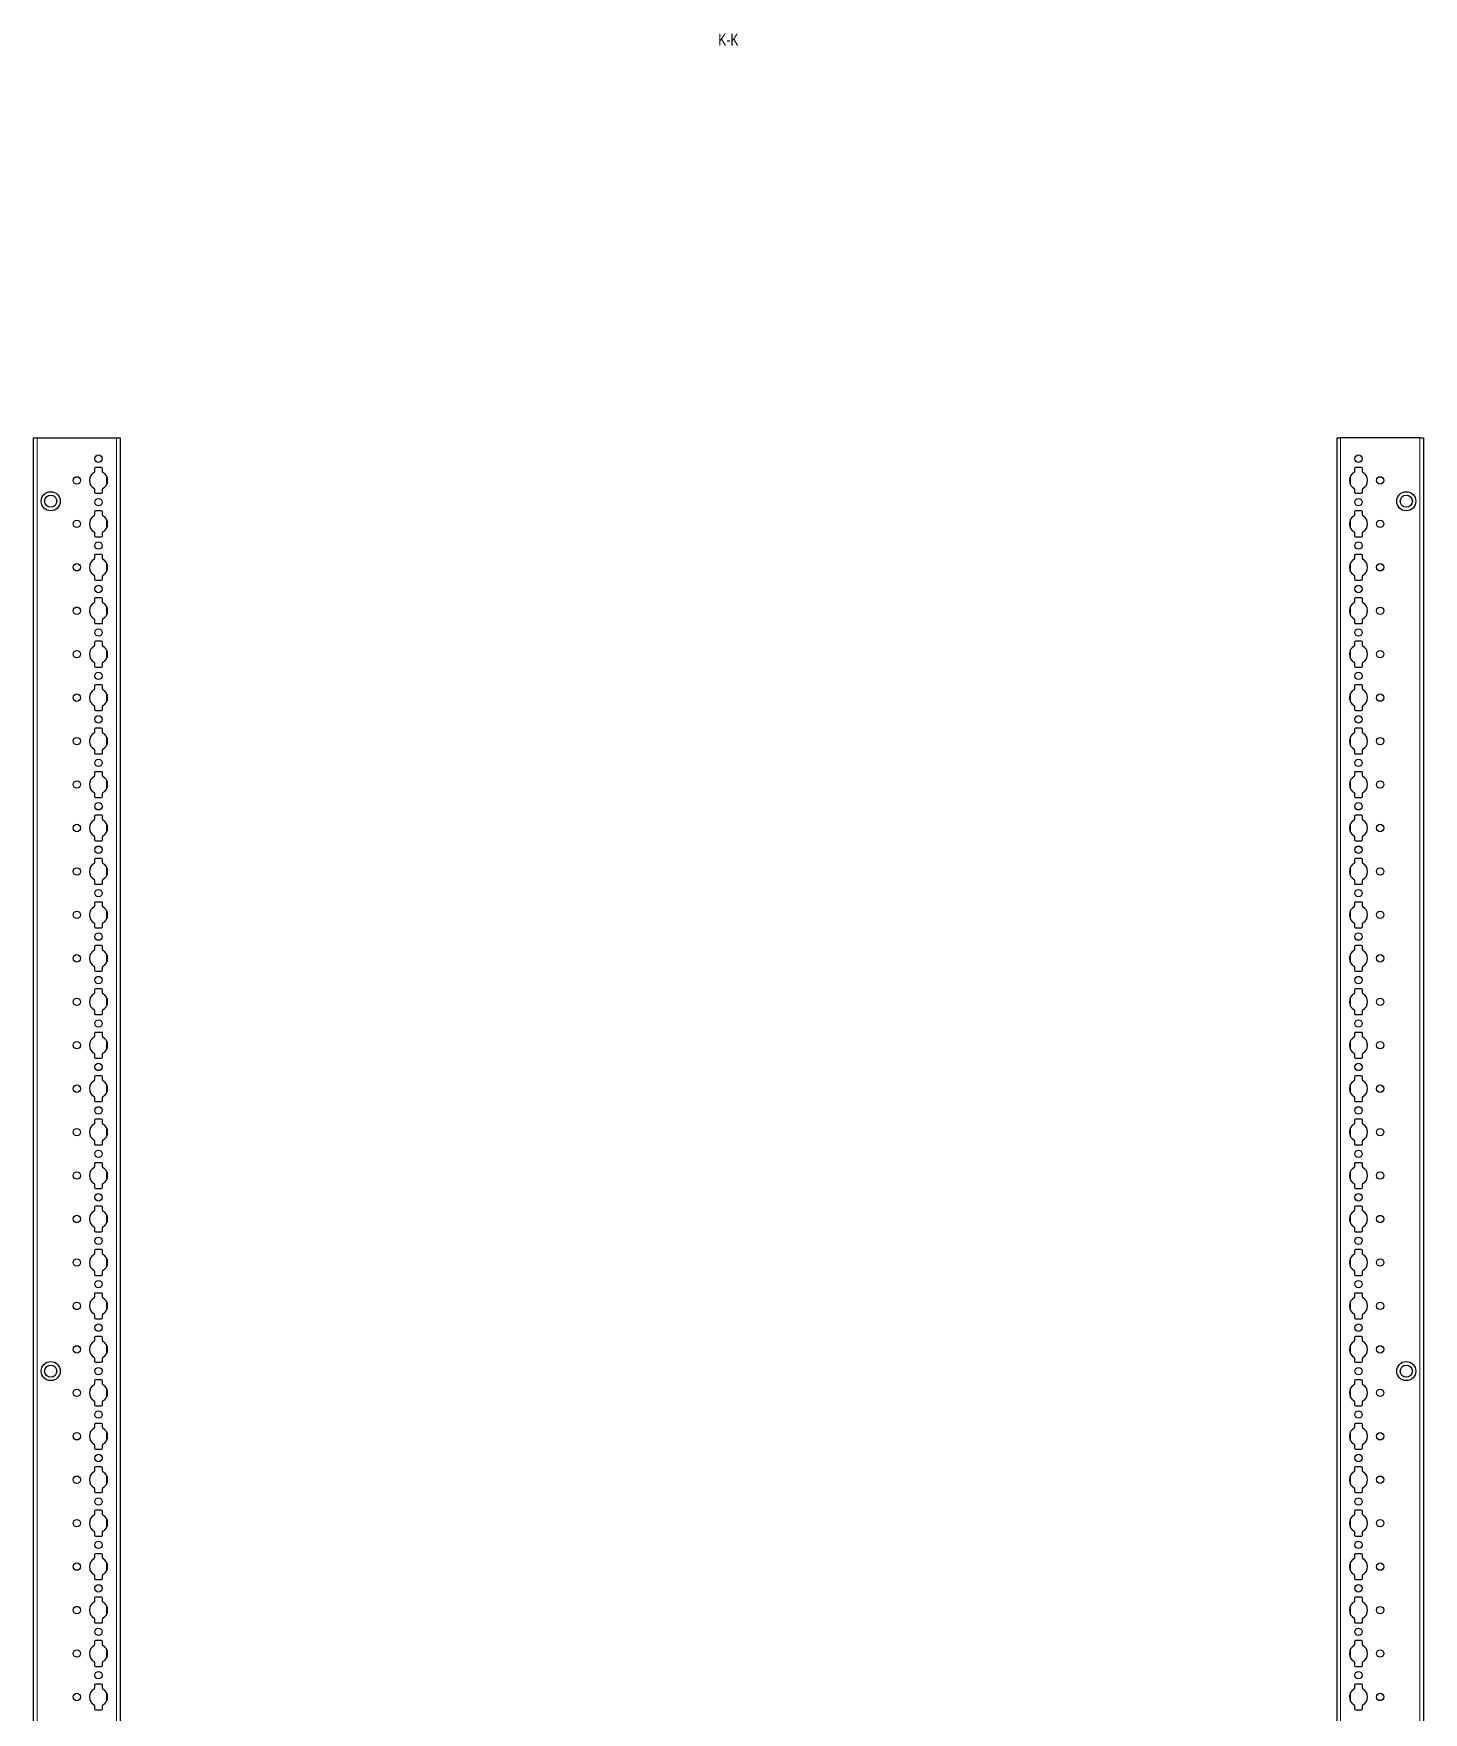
# Model space of a CAD drawing. Header units: millimetres. Extents: x -199 to 4866, y -1647 to 1507.
# Drawn here: x 4067 to 4866, y 114 to 1080 of the extents above; entities that cross this region are included whole.
import ezdxf

# ---------------------------------------------------------------- set-up
doc = ezdxf.new("R2010")
doc.units = ezdxf.units.MM
doc.layers.add('FORMAT', color=7, linetype='Continuous')
doc.styles.add('SLDTEXTSTYLE0', font='TXT', dxfattribs={"width": 0.75})

msp = doc.modelspace()

# ---------------------------------------------------------------- linework, layer by layer
at = {"color": 7, "linetype": 'Continuous', "lineweight": 25}
for p, q in [((4066.69, -851.79), (4066.69, 847.21)), ((4066.69, 847.21), (4068.69, 847.21)), ((4068.69, 847.21), (4114.39, 847.21)), ((4114.39, 847.21), (4116.39, 847.21)), ((4116.39, 847.21), (4116.39, -851.79)), ((4816.39, -851.79), (4816.39, 847.21)), ((4816.39, 847.21), (4818.39, 847.21)), ((4864.09, 847.21), (4818.39, 847.21)), ((4864.09, 847.21), (4866.09, 847.21)), ((4866.09, 847.21), (4866.09, -851.79)), ((4101.74, 829.61), (4101.74, 827.73)), ((4105.84, 830.11), (4102.24, 830.11)), ((4106.34, 827.73), (4106.34, 829.61)), ((4826.44, 829.61), (4826.44, 827.73)), ((4830.54, 830.11), (4826.94, 830.11)), ((4831.04, 827.73), (4831.04, 829.61)), ((4101.74, 817.68), (4101.74, 815.81)), ((4102.24, 815.31), (4105.84, 815.31)), ((4106.34, 815.81), (4106.34, 817.68)), ((4826.44, 817.68), (4826.44, 815.81)), ((4826.94, 815.31), (4830.54, 815.31)), ((4831.04, 815.81), (4831.04, 817.68)), ((4101.74, 804.61), (4101.74, 802.73)), ((4105.84, 805.11), (4102.24, 805.11)), ((4106.34, 802.73), (4106.34, 804.61)), ((4826.44, 804.61), (4826.44, 802.73)), ((4830.54, 805.11), (4826.94, 805.11)), ((4831.04, 802.73), (4831.04, 804.61)), ((4101.74, 792.68), (4101.74, 790.81)), ((4106.34, 790.81), (4106.34, 792.68)), ((4826.44, 792.68), (4826.44, 790.81)), ((4831.04, 790.81), (4831.04, 792.68)), ((4102.24, 790.31), (4105.84, 790.31)), ((4826.94, 790.31), (4830.54, 790.31)), ((4101.74, 779.61), (4101.74, 777.73)), ((4105.84, 780.11), (4102.24, 780.11)), ((4106.34, 777.73), (4106.34, 779.61)), ((4826.44, 779.61), (4826.44, 777.73)), ((4830.54, 780.11), (4826.94, 780.11)), ((4831.04, 777.73), (4831.04, 779.61)), ((4101.74, 767.68), (4101.74, 765.81)), ((4102.24, 765.31), (4105.84, 765.31)), ((4106.34, 765.81), (4106.34, 767.68)), ((4826.44, 767.68), (4826.44, 765.81)), ((4826.94, 765.31), (4830.54, 765.31)), ((4831.04, 765.81), (4831.04, 767.68)), ((4101.74, 754.61), (4101.74, 752.73)), ((4105.84, 755.11), (4102.24, 755.11)), ((4106.34, 752.73), (4106.34, 754.61)), ((4826.44, 754.61), (4826.44, 752.73)), ((4830.54, 755.11), (4826.94, 755.11)), ((4831.04, 752.73), (4831.04, 754.61)), ((4101.74, 742.68), (4101.74, 740.81)), ((4102.24, 740.31), (4105.84, 740.31)), ((4106.34, 740.81), (4106.34, 742.68)), ((4826.44, 742.68), (4826.44, 740.81)), ((4826.94, 740.31), (4830.54, 740.31)), ((4831.04, 740.81), (4831.04, 742.68)), ((4101.74, 729.61), (4101.74, 727.73)), ((4105.84, 730.11), (4102.24, 730.11)), ((4106.34, 727.73), (4106.34, 729.61)), ((4826.44, 729.61), (4826.44, 727.73)), ((4830.54, 730.11), (4826.94, 730.11)), ((4831.04, 727.73), (4831.04, 729.61)), ((4101.74, 717.68), (4101.74, 715.81)), ((4102.24, 715.31), (4105.84, 715.31)), ((4106.34, 715.81), (4106.34, 717.68)), ((4826.44, 717.68), (4826.44, 715.81)), ((4826.94, 715.31), (4830.54, 715.31)), ((4831.04, 715.81), (4831.04, 717.68)), ((4101.74, 704.61), (4101.74, 702.73)), ((4105.84, 705.11), (4102.24, 705.11)), ((4106.34, 702.73), (4106.34, 704.61)), ((4826.44, 704.61), (4826.44, 702.73)), ((4830.54, 705.11), (4826.94, 705.11)), ((4831.04, 702.73), (4831.04, 704.61)), ((4101.74, 692.68), (4101.74, 690.81)), ((4102.24, 690.31), (4105.84, 690.31)), ((4106.34, 690.81), (4106.34, 692.68)), ((4826.44, 692.68), (4826.44, 690.81)), ((4826.94, 690.31), (4830.54, 690.31)), ((4831.04, 690.81), (4831.04, 692.68)), ((4101.74, 679.61), (4101.74, 677.73)), ((4105.84, 680.11), (4102.24, 680.11)), ((4106.34, 677.73), (4106.34, 679.61)), ((4826.44, 679.61), (4826.44, 677.73)), ((4830.54, 680.11), (4826.94, 680.11)), ((4831.04, 677.73), (4831.04, 679.61)), ((4101.74, 667.68), (4101.74, 665.81)), ((4106.34, 665.81), (4106.34, 667.68)), ((4826.44, 667.68), (4826.44, 665.81)), ((4831.04, 665.81), (4831.04, 667.68)), ((4102.24, 665.31), (4105.84, 665.31)), ((4826.94, 665.31), (4830.54, 665.31)), ((4101.74, 654.61), (4101.74, 652.73)), ((4105.84, 655.11), (4102.24, 655.11)), ((4106.34, 652.73), (4106.34, 654.61)), ((4826.44, 654.61), (4826.44, 652.73)), ((4830.54, 655.11), (4826.94, 655.11)), ((4831.04, 652.73), (4831.04, 654.61)), ((4101.74, 642.68), (4101.74, 640.81)), ((4102.24, 640.31), (4105.84, 640.31)), ((4106.34, 640.81), (4106.34, 642.68)), ((4826.44, 642.68), (4826.44, 640.81)), ((4826.94, 640.31), (4830.54, 640.31)), ((4831.04, 640.81), (4831.04, 642.68)), ((4101.74, 629.61), (4101.74, 627.73)), ((4105.84, 630.11), (4102.24, 630.11)), ((4106.34, 627.73), (4106.34, 629.61)), ((4826.44, 629.61), (4826.44, 627.73)), ((4830.54, 630.11), (4826.94, 630.11)), ((4831.04, 627.73), (4831.04, 629.61)), ((4101.74, 617.68), (4101.74, 615.81)), ((4102.24, 615.31), (4105.84, 615.31)), ((4106.34, 615.81), (4106.34, 617.68)), ((4826.44, 617.68), (4826.44, 615.81)), ((4826.94, 615.31), (4830.54, 615.31)), ((4831.04, 615.81), (4831.04, 617.68)), ((4101.74, 604.61), (4101.74, 602.73)), ((4105.84, 605.11), (4102.24, 605.11)), ((4106.34, 602.73), (4106.34, 604.61)), ((4826.44, 604.61), (4826.44, 602.73)), ((4830.54, 605.11), (4826.94, 605.11)), ((4831.04, 602.73), (4831.04, 604.61)), ((4101.74, 592.68), (4101.74, 590.81)), ((4102.24, 590.31), (4105.84, 590.31)), ((4106.34, 590.81), (4106.34, 592.68)), ((4826.44, 592.68), (4826.44, 590.81)), ((4826.94, 590.31), (4830.54, 590.31)), ((4831.04, 590.81), (4831.04, 592.68)), ((4101.74, 579.61), (4101.74, 577.73)), ((4105.84, 580.11), (4102.24, 580.11)), ((4106.34, 577.73), (4106.34, 579.61)), ((4826.44, 579.61), (4826.44, 577.73)), ((4830.54, 580.11), (4826.94, 580.11)), ((4831.04, 577.73), (4831.04, 579.61)), ((4101.74, 567.68), (4101.74, 565.81)), ((4102.24, 565.31), (4105.84, 565.31)), ((4106.34, 565.81), (4106.34, 567.68)), ((4826.44, 567.68), (4826.44, 565.81)), ((4826.94, 565.31), (4830.54, 565.31)), ((4831.04, 565.81), (4831.04, 567.68)), ((4101.74, 554.61), (4101.74, 552.73)), ((4105.84, 555.11), (4102.24, 555.11)), ((4106.34, 552.73), (4106.34, 554.61)), ((4826.44, 554.61), (4826.44, 552.73)), ((4830.54, 555.11), (4826.94, 555.11)), ((4831.04, 552.73), (4831.04, 554.61)), ((4101.74, 542.68), (4101.74, 540.81)), ((4106.34, 540.81), (4106.34, 542.68)), ((4826.44, 542.68), (4826.44, 540.81)), ((4831.04, 540.81), (4831.04, 542.68)), ((4102.24, 540.31), (4105.84, 540.31)), ((4826.94, 540.31), (4830.54, 540.31)), ((4101.74, 529.61), (4101.74, 527.73)), ((4105.84, 530.11), (4102.24, 530.11)), ((4106.34, 527.73), (4106.34, 529.61)), ((4826.44, 529.61), (4826.44, 527.73)), ((4830.54, 530.11), (4826.94, 530.11)), ((4831.04, 527.73), (4831.04, 529.61)), ((4101.74, 517.68), (4101.74, 515.81)), ((4102.24, 515.31), (4105.84, 515.31)), ((4106.34, 515.81), (4106.34, 517.68)), ((4826.44, 517.68), (4826.44, 515.81)), ((4826.94, 515.31), (4830.54, 515.31)), ((4831.04, 515.81), (4831.04, 517.68)), ((4101.74, 504.61), (4101.74, 502.73)), ((4105.84, 505.11), (4102.24, 505.11)), ((4106.34, 502.73), (4106.34, 504.61)), ((4826.44, 504.61), (4826.44, 502.73)), ((4830.54, 505.11), (4826.94, 505.11)), ((4831.04, 502.73), (4831.04, 504.61)), ((4101.74, 492.68), (4101.74, 490.81)), ((4106.34, 490.81), (4106.34, 492.68)), ((4826.44, 492.68), (4826.44, 490.81)), ((4831.04, 490.81), (4831.04, 492.68)), ((4102.24, 490.31), (4105.84, 490.31)), ((4826.94, 490.31), (4830.54, 490.31)), ((4101.74, 479.61), (4101.74, 477.73)), ((4105.84, 480.11), (4102.24, 480.11)), ((4106.34, 477.73), (4106.34, 479.61)), ((4826.44, 479.61), (4826.44, 477.73)), ((4830.54, 480.11), (4826.94, 480.11)), ((4831.04, 477.73), (4831.04, 479.61)), ((4101.74, 467.68), (4101.74, 465.81)), ((4102.24, 465.31), (4105.84, 465.31)), ((4106.34, 465.81), (4106.34, 467.68)), ((4826.44, 467.68), (4826.44, 465.81)), ((4826.94, 465.31), (4830.54, 465.31)), ((4831.04, 465.81), (4831.04, 467.68)), ((4101.74, 454.61), (4101.74, 452.73)), ((4105.84, 455.11), (4102.24, 455.11)), ((4106.34, 452.73), (4106.34, 454.61)), ((4826.44, 454.61), (4826.44, 452.73)), ((4830.54, 455.11), (4826.94, 455.11)), ((4831.04, 452.73), (4831.04, 454.61)), ((4101.74, 442.68), (4101.74, 440.81)), ((4102.24, 440.31), (4105.84, 440.31)), ((4106.34, 440.81), (4106.34, 442.68)), ((4826.44, 442.68), (4826.44, 440.81)), ((4826.94, 440.31), (4830.54, 440.31)), ((4831.04, 440.81), (4831.04, 442.68)), ((4101.74, 429.61), (4101.74, 427.73)), ((4105.84, 430.11), (4102.24, 430.11)), ((4106.34, 427.73), (4106.34, 429.61)), ((4826.44, 429.61), (4826.44, 427.73)), ((4830.54, 430.11), (4826.94, 430.11)), ((4831.04, 427.73), (4831.04, 429.61)), ((4101.74, 417.68), (4101.74, 415.81)), ((4106.34, 415.81), (4106.34, 417.68)), ((4826.44, 417.68), (4826.44, 415.81)), ((4831.04, 415.81), (4831.04, 417.68)), ((4102.24, 415.31), (4105.84, 415.31)), ((4826.94, 415.31), (4830.54, 415.31)), ((4101.74, 404.61), (4101.74, 402.73)), ((4105.84, 405.11), (4102.24, 405.11)), ((4106.34, 402.73), (4106.34, 404.61)), ((4826.44, 404.61), (4826.44, 402.73)), ((4830.54, 405.11), (4826.94, 405.11)), ((4831.04, 402.73), (4831.04, 404.61)), ((4101.74, 392.68), (4101.74, 390.81)), ((4102.24, 390.31), (4105.84, 390.31)), ((4106.34, 390.81), (4106.34, 392.68)), ((4826.44, 392.68), (4826.44, 390.81)), ((4826.94, 390.31), (4830.54, 390.31)), ((4831.04, 390.81), (4831.04, 392.68)), ((4101.74, 379.61), (4101.74, 377.73)), ((4105.84, 380.11), (4102.24, 380.11)), ((4106.34, 377.73), (4106.34, 379.61)), ((4826.44, 379.61), (4826.44, 377.73)), ((4830.54, 380.11), (4826.94, 380.11)), ((4831.04, 377.73), (4831.04, 379.61)), ((4101.74, 367.68), (4101.74, 365.81)), ((4106.34, 365.81), (4106.34, 367.68)), ((4826.44, 367.68), (4826.44, 365.81)), ((4831.04, 365.81), (4831.04, 367.68)), ((4102.24, 365.31), (4105.84, 365.31)), ((4826.94, 365.31), (4830.54, 365.31)), ((4101.74, 354.61), (4101.74, 352.73)), ((4105.84, 355.11), (4102.24, 355.11)), ((4106.34, 352.73), (4106.34, 354.61)), ((4826.44, 354.61), (4826.44, 352.73)), ((4830.54, 355.11), (4826.94, 355.11)), ((4831.04, 352.73), (4831.04, 354.61)), ((4101.74, 342.68), (4101.74, 340.81)), ((4102.24, 340.31), (4105.84, 340.31)), ((4106.34, 340.81), (4106.34, 342.68)), ((4826.44, 342.68), (4826.44, 340.81)), ((4826.94, 340.31), (4830.54, 340.31)), ((4831.04, 340.81), (4831.04, 342.68)), ((4101.74, 329.61), (4101.74, 327.73)), ((4105.84, 330.11), (4102.24, 330.11)), ((4106.34, 327.73), (4106.34, 329.61)), ((4826.44, 329.61), (4826.44, 327.73)), ((4830.54, 330.11), (4826.94, 330.11)), ((4831.04, 327.73), (4831.04, 329.61)), ((4101.74, 317.68), (4101.74, 315.81)), ((4102.24, 315.31), (4105.84, 315.31)), ((4106.34, 315.81), (4106.34, 317.68)), ((4826.44, 317.68), (4826.44, 315.81)), ((4826.94, 315.31), (4830.54, 315.31)), ((4831.04, 315.81), (4831.04, 317.68)), ((4101.74, 304.61), (4101.74, 302.73)), ((4105.84, 305.11), (4102.24, 305.11)), ((4106.34, 302.73), (4106.34, 304.61)), ((4826.44, 304.61), (4826.44, 302.73)), ((4830.54, 305.11), (4826.94, 305.11)), ((4831.04, 302.73), (4831.04, 304.61)), ((4101.74, 292.68), (4101.74, 290.81)), ((4102.24, 290.31), (4105.84, 290.31)), ((4106.34, 290.81), (4106.34, 292.68)), ((4826.44, 292.68), (4826.44, 290.81)), ((4826.94, 290.31), (4830.54, 290.31)), ((4831.04, 290.81), (4831.04, 292.68)), ((4101.74, 279.61), (4101.74, 277.73)), ((4105.84, 280.11), (4102.24, 280.11)), ((4106.34, 277.73), (4106.34, 279.61)), ((4826.44, 279.61), (4826.44, 277.73)), ((4830.54, 280.11), (4826.94, 280.11)), ((4831.04, 277.73), (4831.04, 279.61)), ((4101.74, 267.68), (4101.74, 265.81)), ((4102.24, 265.31), (4105.84, 265.31)), ((4106.34, 265.81), (4106.34, 267.68)), ((4826.44, 267.68), (4826.44, 265.81)), ((4826.94, 265.31), (4830.54, 265.31)), ((4831.04, 265.81), (4831.04, 267.68)), ((4101.74, 254.61), (4101.74, 252.73)), ((4105.84, 255.11), (4102.24, 255.11)), ((4106.34, 252.73), (4106.34, 254.61)), ((4826.44, 254.61), (4826.44, 252.73)), ((4830.54, 255.11), (4826.94, 255.11)), ((4831.04, 252.73), (4831.04, 254.61)), ((4101.74, 242.68), (4101.74, 240.81)), ((4106.34, 240.81), (4106.34, 242.68)), ((4826.44, 242.68), (4826.44, 240.81)), ((4831.04, 240.81), (4831.04, 242.68)), ((4102.24, 240.31), (4105.84, 240.31)), ((4826.94, 240.31), (4830.54, 240.31)), ((4101.74, 229.61), (4101.74, 227.73)), ((4105.84, 230.11), (4102.24, 230.11)), ((4106.34, 227.73), (4106.34, 229.61)), ((4826.44, 229.61), (4826.44, 227.73)), ((4830.54, 230.11), (4826.94, 230.11)), ((4831.04, 227.73), (4831.04, 229.61)), ((4101.74, 217.68), (4101.74, 215.81)), ((4102.24, 215.31), (4105.84, 215.31)), ((4106.34, 215.81), (4106.34, 217.68)), ((4826.44, 217.68), (4826.44, 215.81)), ((4826.94, 215.31), (4830.54, 215.31)), ((4831.04, 215.81), (4831.04, 217.68)), ((4101.74, 204.61), (4101.74, 202.73)), ((4105.84, 205.11), (4102.24, 205.11)), ((4106.34, 202.73), (4106.34, 204.61)), ((4826.44, 204.61), (4826.44, 202.73)), ((4830.54, 205.11), (4826.94, 205.11)), ((4831.04, 202.73), (4831.04, 204.61)), ((4101.74, 192.68), (4101.74, 190.81)), ((4102.24, 190.31), (4105.84, 190.31)), ((4106.34, 190.81), (4106.34, 192.68)), ((4826.44, 192.68), (4826.44, 190.81)), ((4826.94, 190.31), (4830.54, 190.31)), ((4831.04, 190.81), (4831.04, 192.68)), ((4101.74, 179.61), (4101.74, 177.73)), ((4105.84, 180.11), (4102.24, 180.11)), ((4106.34, 177.73), (4106.34, 179.61)), ((4826.44, 179.61), (4826.44, 177.73)), ((4830.54, 180.11), (4826.94, 180.11)), ((4831.04, 177.73), (4831.04, 179.61)), ((4101.74, 167.68), (4101.74, 165.81)), ((4102.24, 165.31), (4105.84, 165.31)), ((4106.34, 165.81), (4106.34, 167.68)), ((4826.44, 167.68), (4826.44, 165.81)), ((4826.94, 165.31), (4830.54, 165.31)), ((4831.04, 165.81), (4831.04, 167.68)), ((4101.74, 154.61), (4101.74, 152.73)), ((4105.84, 155.11), (4102.24, 155.11)), ((4106.34, 152.73), (4106.34, 154.61)), ((4826.44, 154.61), (4826.44, 152.73)), ((4830.54, 155.11), (4826.94, 155.11)), ((4831.04, 152.73), (4831.04, 154.61)), ((4101.74, 142.68), (4101.74, 140.81)), ((4102.24, 140.31), (4105.84, 140.31)), ((4106.34, 140.81), (4106.34, 142.68)), ((4826.44, 142.68), (4826.44, 140.81)), ((4826.94, 140.31), (4830.54, 140.31)), ((4831.04, 140.81), (4831.04, 142.68)), ((4101.74, 129.61), (4101.74, 127.73)), ((4105.84, 130.11), (4102.24, 130.11)), ((4106.34, 127.73), (4106.34, 129.61)), ((4826.44, 129.61), (4826.44, 127.73)), ((4830.54, 130.11), (4826.94, 130.11)), ((4831.04, 127.73), (4831.04, 129.61)), ((4101.74, 117.68), (4101.74, 115.81)), ((4106.34, 115.81), (4106.34, 117.68)), ((4826.44, 117.68), (4826.44, 115.81)), ((4831.04, 115.81), (4831.04, 117.68)), ((4102.24, 115.31), (4105.84, 115.31)), ((4826.94, 115.31), (4830.54, 115.31))]:
    msp.add_line(p, q, dxfattribs=at)
at = {"color": 8, "linetype": 'Continuous', "lineweight": 18}
for p, q in [((4068.69, 847.21), (4068.69, -851.79)), ((4114.39, -851.79), (4114.39, 847.21)), ((4818.39, 847.21), (4818.39, -851.79)), ((4864.09, -851.79), (4864.09, 847.21)), ((4108.54, 820), (4108.54, 825.41)), ((4824.24, 825.41), (4824.24, 820)), ((4108.54, 795), (4108.54, 800.41)), ((4824.24, 800.41), (4824.24, 795)), ((4108.54, 770), (4108.54, 775.41)), ((4824.24, 775.41), (4824.24, 770)), ((4108.54, 745), (4108.54, 750.41)), ((4824.24, 750.41), (4824.24, 745)), ((4108.54, 720), (4108.54, 725.41)), ((4824.24, 725.41), (4824.24, 720)), ((4108.54, 695), (4108.54, 700.41)), ((4824.24, 700.41), (4824.24, 695)), ((4108.54, 670), (4108.54, 675.41)), ((4824.24, 675.41), (4824.24, 670)), ((4108.54, 645), (4108.54, 650.41)), ((4824.24, 650.41), (4824.24, 645)), ((4108.54, 620), (4108.54, 625.41)), ((4824.24, 625.41), (4824.24, 620)), ((4108.54, 595), (4108.54, 600.41)), ((4824.24, 600.41), (4824.24, 595)), ((4108.54, 570), (4108.54, 575.41)), ((4824.24, 575.41), (4824.24, 570)), ((4108.54, 545), (4108.54, 550.41)), ((4824.24, 550.41), (4824.24, 545)), ((4108.54, 520), (4108.54, 525.41)), ((4824.24, 525.41), (4824.24, 520)), ((4108.54, 495), (4108.54, 500.41)), ((4824.24, 500.41), (4824.24, 495)), ((4108.54, 470), (4108.54, 475.41)), ((4824.24, 475.41), (4824.24, 470)), ((4108.54, 445), (4108.54, 450.41)), ((4824.24, 450.41), (4824.24, 445)), ((4108.54, 420), (4108.54, 425.41)), ((4824.24, 425.41), (4824.24, 420)), ((4108.54, 395), (4108.54, 400.41)), ((4824.24, 400.41), (4824.24, 395)), ((4108.54, 370), (4108.54, 375.41)), ((4824.24, 375.41), (4824.24, 370)), ((4108.54, 345), (4108.54, 350.41)), ((4824.24, 350.41), (4824.24, 345)), ((4108.54, 320), (4108.54, 325.41)), ((4824.24, 325.41), (4824.24, 320)), ((4108.54, 295), (4108.54, 300.41)), ((4824.24, 300.41), (4824.24, 295)), ((4108.54, 270), (4108.54, 275.41)), ((4824.24, 275.41), (4824.24, 270)), ((4108.54, 245), (4108.54, 250.41)), ((4824.24, 250.41), (4824.24, 245)), ((4108.54, 220), (4108.54, 225.41)), ((4824.24, 225.41), (4824.24, 220)), ((4108.54, 195), (4108.54, 200.41)), ((4824.24, 200.41), (4824.24, 195)), ((4108.54, 170), (4108.54, 175.41)), ((4824.24, 175.41), (4824.24, 170)), ((4108.54, 145), (4108.54, 150.41)), ((4824.24, 150.41), (4824.24, 145)), ((4108.54, 120), (4108.54, 125.41)), ((4824.24, 125.41), (4824.24, 120))]:
    msp.add_line(p, q, dxfattribs=at)
at = {"color": 7, "linetype": 'Continuous', "lineweight": 25}
for centre, radius in [((4104.04, 835.21), 2.12), ((4828.74, 835.21), 2.13), ((4091.54, 822.71), 2.13), ((4841.24, 822.71), 2.12), ((4076.54, 810.71), 5.5), ((4076.54, 810.71), 3.5), ((4104.04, 810.21), 2.12), ((4828.74, 810.21), 2.13), ((4856.24, 810.71), 5.5), ((4856.24, 810.71), 3.5), ((4091.54, 797.71), 2.13), ((4841.24, 797.71), 2.12), ((4104.04, 785.21), 2.12), ((4828.74, 785.21), 2.13), ((4091.54, 772.71), 2.13), ((4841.24, 772.71), 2.12), ((4104.04, 760.21), 2.12), ((4828.74, 760.21), 2.13), ((4091.54, 747.71), 2.13), ((4841.24, 747.71), 2.12), ((4104.04, 735.21), 2.12), ((4828.74, 735.21), 2.13), ((4091.54, 722.71), 2.13), ((4841.24, 722.71), 2.12), ((4104.04, 710.21), 2.13), ((4828.74, 710.21), 2.13), ((4091.54, 697.71), 2.13), ((4841.24, 697.71), 2.12), ((4104.04, 685.21), 2.13), ((4828.74, 685.21), 2.13), ((4091.54, 672.71), 2.13), ((4841.24, 672.71), 2.12), ((4104.04, 660.21), 2.13), ((4828.74, 660.21), 2.13), ((4091.54, 647.71), 2.13), ((4841.24, 647.71), 2.12), ((4104.04, 635.21), 2.13), ((4828.74, 635.21), 2.13), ((4091.54, 622.71), 2.13), ((4841.24, 622.71), 2.12), ((4104.04, 610.21), 2.13), ((4828.74, 610.21), 2.13), ((4091.54, 597.71), 2.13), ((4841.24, 597.71), 2.12), ((4104.04, 585.21), 2.12), ((4828.74, 585.21), 2.13), ((4091.54, 572.71), 2.13), ((4841.24, 572.71), 2.12), ((4104.04, 560.21), 2.13), ((4828.74, 560.21), 2.13), ((4091.54, 547.71), 2.13), ((4841.24, 547.71), 2.12), ((4104.04, 535.21), 2.13), ((4828.74, 535.21), 2.13), ((4091.54, 522.71), 2.13), ((4841.24, 522.71), 2.12), ((4104.04, 510.21), 2.13), ((4828.74, 510.21), 2.13), ((4091.54, 497.71), 2.13), ((4841.24, 497.71), 2.12), ((4104.04, 485.21), 2.13), ((4828.74, 485.21), 2.13), ((4091.54, 472.71), 2.13), ((4841.24, 472.71), 2.12), ((4104.04, 460.21), 2.13), ((4828.74, 460.21), 2.13), ((4091.54, 447.71), 2.13), ((4841.24, 447.71), 2.12), ((4104.04, 435.21), 2.13), ((4828.74, 435.21), 2.13), ((4091.54, 422.71), 2.13), ((4841.24, 422.71), 2.12), ((4104.04, 410.21), 2.13), ((4828.74, 410.21), 2.13), ((4091.54, 397.71), 2.13), ((4841.24, 397.71), 2.12), ((4104.04, 385.21), 2.13), ((4828.74, 385.21), 2.13), ((4091.54, 372.71), 2.13), ((4841.24, 372.71), 2.12), ((4104.04, 360.21), 2.13), ((4828.74, 360.21), 2.13), ((4091.54, 347.71), 2.13), ((4841.24, 347.71), 2.12), ((4104.04, 335.21), 2.13), ((4828.74, 335.21), 2.13), ((4091.54, 322.71), 2.13), ((4841.24, 322.71), 2.12), ((4076.54, 310.21), 5.5), ((4076.54, 310.21), 3.5), ((4104.04, 310.21), 2.13), ((4828.74, 310.21), 2.12), ((4856.24, 310.21), 5.5), ((4856.24, 310.21), 3.5), ((4091.54, 297.71), 2.13), ((4841.24, 297.71), 2.12), ((4104.04, 285.21), 2.13), ((4828.74, 285.21), 2.12), ((4091.54, 272.71), 2.13), ((4841.24, 272.71), 2.12), ((4104.04, 260.21), 2.13), ((4828.74, 260.21), 2.12), ((4091.54, 247.71), 2.13), ((4841.24, 247.71), 2.12), ((4104.04, 235.21), 2.13), ((4828.74, 235.21), 2.12), ((4091.54, 222.71), 2.13), ((4841.24, 222.71), 2.12), ((4104.04, 210.21), 2.13), ((4828.74, 210.21), 2.12), ((4091.54, 197.71), 2.13), ((4841.24, 197.71), 2.12), ((4104.04, 185.21), 2.13), ((4828.74, 185.21), 2.13), ((4091.54, 172.71), 2.13), ((4841.24, 172.71), 2.12), ((4104.04, 160.21), 2.13), ((4828.74, 160.21), 2.13), ((4091.54, 147.71), 2.13), ((4841.24, 147.71), 2.12), ((4104.04, 135.21), 2.13), ((4828.74, 135.21), 2.13), ((4091.54, 122.71), 2.13), ((4841.24, 122.71), 2.12)]:
    msp.add_circle(centre, radius, dxfattribs=at)
for centre, radius, start, end in [((4104.04, 822.71), 5.25, 119.14074, 240.85926), ((4101.24, 827.73), 0.5, 299.14074, 0), ((4102.24, 829.61), 0.5, 90, 180), ((4105.84, 829.61), 0.5, 0, 90), ((4106.84, 827.73), 0.5, 180, 240.85926), ((4104.04, 822.71), 5.25, 299.14074, 60.85926), ((4828.74, 822.71), 5.25, 119.14074, 240.85926), ((4825.94, 827.73), 0.5, 299.14074, 0), ((4826.94, 829.61), 0.5, 90, 180), ((4830.54, 829.61), 0.5, 0, 90), ((4831.54, 827.73), 0.5, 180, 240.85926), ((4828.74, 822.71), 5.25, 299.14074, 60.85926), ((4101.24, 817.68), 0.5, 0, 60.85926), ((4102.24, 815.81), 0.5, 180, 270), ((4105.84, 815.81), 0.5, 270, 0), ((4106.84, 817.68), 0.5, 119.14074, 180), ((4825.94, 817.68), 0.5, 0, 60.85926), ((4826.94, 815.81), 0.5, 180, 270), ((4830.54, 815.81), 0.5, 270, 0), ((4831.54, 817.68), 0.5, 119.14074, 180), ((4104.04, 797.71), 5.25, 119.14074, 240.85926), ((4101.24, 802.73), 0.5, 299.14074, 0), ((4102.24, 804.61), 0.5, 90, 180), ((4105.84, 804.61), 0.5, 0, 90), ((4106.84, 802.73), 0.5, 180, 240.85926), ((4104.04, 797.71), 5.25, 299.14074, 60.85926), ((4828.74, 797.71), 5.25, 119.14074, 240.85926), ((4825.94, 802.73), 0.5, 299.14074, 0), ((4826.94, 804.61), 0.5, 90, 180), ((4830.54, 804.61), 0.5, 0, 90), ((4831.54, 802.73), 0.5, 180, 240.85926), ((4828.74, 797.71), 5.25, 299.14074, 60.85926), ((4101.24, 792.68), 0.5, 0, 60.85926), ((4106.84, 792.68), 0.5, 119.14074, 180), ((4825.94, 792.68), 0.5, 0, 60.85926), ((4831.54, 792.68), 0.5, 119.14074, 180), ((4102.24, 790.81), 0.5, 180, 270), ((4105.84, 790.81), 0.5, 270, 0), ((4826.94, 790.81), 0.5, 180, 270), ((4830.54, 790.81), 0.5, 270, 0), ((4104.04, 772.71), 5.25, 119.14074, 240.85926), ((4101.24, 777.73), 0.5, 299.14074, 0), ((4102.24, 779.61), 0.5, 90, 180), ((4105.84, 779.61), 0.5, 0, 90), ((4106.84, 777.73), 0.5, 180, 240.85926), ((4104.04, 772.71), 5.25, 299.14074, 60.85926), ((4828.74, 772.71), 5.25, 119.14074, 240.85926), ((4825.94, 777.73), 0.5, 299.14074, 0), ((4826.94, 779.61), 0.5, 90, 180), ((4830.54, 779.61), 0.5, 0, 90), ((4831.54, 777.73), 0.5, 180, 240.85926), ((4828.74, 772.71), 5.25, 299.14074, 60.85926), ((4101.24, 767.68), 0.5, 0, 60.85926), ((4102.24, 765.81), 0.5, 180, 270), ((4105.84, 765.81), 0.5, 270, 0), ((4106.84, 767.68), 0.5, 119.14074, 180), ((4825.94, 767.68), 0.5, 0, 60.85926), ((4826.94, 765.81), 0.5, 180, 270), ((4830.54, 765.81), 0.5, 270, 0), ((4831.54, 767.68), 0.5, 119.14074, 180), ((4102.24, 754.61), 0.5, 90, 180), ((4105.84, 754.61), 0.5, 0, 90), ((4826.94, 754.61), 0.5, 90, 180), ((4830.54, 754.61), 0.5, 0, 90), ((4104.04, 747.71), 5.25, 119.14074, 240.85926), ((4101.24, 752.73), 0.5, 299.14074, 0), ((4106.84, 752.73), 0.5, 180, 240.85926), ((4104.04, 747.71), 5.25, 299.14074, 60.85926), ((4828.74, 747.71), 5.25, 119.14074, 240.85926), ((4825.94, 752.73), 0.5, 299.14074, 0), ((4831.54, 752.73), 0.5, 180, 240.85926), ((4828.74, 747.71), 5.25, 299.14074, 60.85926), ((4101.24, 742.68), 0.5, 0, 60.85926), ((4102.24, 740.81), 0.5, 180, 270), ((4105.84, 740.81), 0.5, 270, 0), ((4106.84, 742.68), 0.5, 119.14074, 180), ((4825.94, 742.68), 0.5, 0, 60.85926), ((4826.94, 740.81), 0.5, 180, 270), ((4830.54, 740.81), 0.5, 270, 0), ((4831.54, 742.68), 0.5, 119.14074, 180), ((4104.04, 722.71), 5.25, 119.14074, 240.85926), ((4101.24, 727.73), 0.5, 299.14074, 0), ((4102.24, 729.61), 0.5, 90, 180), ((4105.84, 729.61), 0.5, 0, 90), ((4106.84, 727.73), 0.5, 180, 240.85926), ((4104.04, 722.71), 5.25, 299.14074, 60.85926), ((4828.74, 722.71), 5.25, 119.14074, 240.85926), ((4825.94, 727.73), 0.5, 299.14074, 0), ((4826.94, 729.61), 0.5, 90, 180), ((4830.54, 729.61), 0.5, 0, 90), ((4831.54, 727.73), 0.5, 180, 240.85926), ((4828.74, 722.71), 5.25, 299.14074, 60.85926), ((4101.24, 717.68), 0.5, 0, 60.85926), ((4102.24, 715.81), 0.5, 180, 270), ((4105.84, 715.81), 0.5, 270, 0), ((4106.84, 717.68), 0.5, 119.14074, 180), ((4825.94, 717.68), 0.5, 0, 60.85926), ((4826.94, 715.81), 0.5, 180, 270), ((4830.54, 715.81), 0.5, 270, 0), ((4831.54, 717.68), 0.5, 119.14074, 180), ((4104.04, 697.71), 5.25, 119.14074, 240.85926), ((4101.24, 702.73), 0.5, 299.14074, 0), ((4102.24, 704.61), 0.5, 90, 180), ((4105.84, 704.61), 0.5, 0, 90), ((4106.84, 702.73), 0.5, 180, 240.85926), ((4104.04, 697.71), 5.25, 299.14074, 60.85926), ((4828.74, 697.71), 5.25, 119.14074, 240.85926), ((4825.94, 702.73), 0.5, 299.14074, 0), ((4826.94, 704.61), 0.5, 90, 180), ((4830.54, 704.61), 0.5, 0, 90), ((4831.54, 702.73), 0.5, 180, 240.85926), ((4828.74, 697.71), 5.25, 299.14074, 60.85926), ((4101.24, 692.68), 0.5, 0, 60.85926), ((4102.24, 690.81), 0.5, 180, 270), ((4105.84, 690.81), 0.5, 270, 0), ((4106.84, 692.68), 0.5, 119.14074, 180), ((4825.94, 692.68), 0.5, 0, 60.85926), ((4826.94, 690.81), 0.5, 180, 270), ((4830.54, 690.81), 0.5, 270, 0), ((4831.54, 692.68), 0.5, 119.14074, 180), ((4104.04, 672.71), 5.25, 119.14074, 240.85926), ((4101.24, 677.73), 0.5, 299.14074, 0), ((4102.24, 679.61), 0.5, 90, 180), ((4105.84, 679.61), 0.5, 0, 90), ((4106.84, 677.73), 0.5, 180, 240.85926), ((4104.04, 672.71), 5.25, 299.14074, 60.85926), ((4828.74, 672.71), 5.25, 119.14074, 240.85926), ((4825.94, 677.73), 0.5, 299.14074, 0), ((4826.94, 679.61), 0.5, 90, 180), ((4830.54, 679.61), 0.5, 0, 90), ((4831.54, 677.73), 0.5, 180, 240.85926), ((4828.74, 672.71), 5.25, 299.14074, 60.85926), ((4101.24, 667.68), 0.5, 0, 60.85926), ((4106.84, 667.68), 0.5, 119.14074, 180), ((4825.94, 667.68), 0.5, 0, 60.85926), ((4831.54, 667.68), 0.5, 119.14074, 180), ((4102.24, 665.81), 0.5, 180, 270), ((4105.84, 665.81), 0.5, 270, 0), ((4826.94, 665.81), 0.5, 180, 270), ((4830.54, 665.81), 0.5, 270, 0), ((4104.04, 647.71), 5.25, 119.14074, 240.85926), ((4101.24, 652.73), 0.5, 299.14074, 0), ((4102.24, 654.61), 0.5, 90, 180), ((4105.84, 654.61), 0.5, 0, 90), ((4106.84, 652.73), 0.5, 180, 240.85926), ((4104.04, 647.71), 5.25, 299.14074, 60.85926), ((4828.74, 647.71), 5.25, 119.14074, 240.85926), ((4825.94, 652.73), 0.5, 299.14074, 0), ((4826.94, 654.61), 0.5, 90, 180), ((4830.54, 654.61), 0.5, 0, 90), ((4831.54, 652.73), 0.5, 180, 240.85926), ((4828.74, 647.71), 5.25, 299.14074, 60.85926), ((4101.24, 642.68), 0.5, 0, 60.85926), ((4102.24, 640.81), 0.5, 180, 270), ((4105.84, 640.81), 0.5, 270, 0), ((4106.84, 642.68), 0.5, 119.14074, 180), ((4825.94, 642.68), 0.5, 0, 60.85926), ((4826.94, 640.81), 0.5, 180, 270), ((4830.54, 640.81), 0.5, 270, 0), ((4831.54, 642.68), 0.5, 119.14074, 180), ((4102.24, 629.61), 0.5, 90, 180), ((4105.84, 629.61), 0.5, 0, 90), ((4826.94, 629.61), 0.5, 90, 180), ((4830.54, 629.61), 0.5, 0, 90), ((4104.04, 622.71), 5.25, 119.14074, 240.85926), ((4101.24, 627.73), 0.5, 299.14074, 0), ((4106.84, 627.73), 0.5, 180, 240.85926), ((4104.04, 622.71), 5.25, 299.14074, 60.85926), ((4828.74, 622.71), 5.25, 119.14074, 240.85926), ((4825.94, 627.73), 0.5, 299.14074, 0), ((4831.54, 627.73), 0.5, 180, 240.85926), ((4828.74, 622.71), 5.25, 299.14074, 60.85926), ((4101.24, 617.68), 0.5, 0, 60.85926), ((4102.24, 615.81), 0.5, 180, 270), ((4105.84, 615.81), 0.5, 270, 0), ((4106.84, 617.68), 0.5, 119.14074, 180), ((4825.94, 617.68), 0.5, 0, 60.85926), ((4826.94, 615.81), 0.5, 180, 270), ((4830.54, 615.81), 0.5, 270, 0), ((4831.54, 617.68), 0.5, 119.14074, 180), ((4104.04, 597.71), 5.25, 119.14074, 240.85926), ((4101.24, 602.73), 0.5, 299.14074, 0), ((4102.24, 604.61), 0.5, 90, 180), ((4105.84, 604.61), 0.5, 0, 90), ((4106.84, 602.73), 0.5, 180, 240.85926), ((4104.04, 597.71), 5.25, 299.14074, 60.85926), ((4828.74, 597.71), 5.25, 119.14074, 240.85926), ((4825.94, 602.73), 0.5, 299.14074, 0), ((4826.94, 604.61), 0.5, 90, 180), ((4830.54, 604.61), 0.5, 0, 90), ((4831.54, 602.73), 0.5, 180, 240.85926), ((4828.74, 597.71), 5.25, 299.14074, 60.85926), ((4101.24, 592.68), 0.5, 0, 60.85926), ((4102.24, 590.81), 0.5, 180, 270), ((4105.84, 590.81), 0.5, 270, 0), ((4106.84, 592.68), 0.5, 119.14074, 180), ((4825.94, 592.68), 0.5, 0, 60.85926), ((4826.94, 590.81), 0.5, 180, 270), ((4830.54, 590.81), 0.5, 270, 0), ((4831.54, 592.68), 0.5, 119.14074, 180), ((4102.24, 579.61), 0.5, 90, 180), ((4105.84, 579.61), 0.5, 0, 90), ((4826.94, 579.61), 0.5, 90, 180), ((4830.54, 579.61), 0.5, 0, 90), ((4104.04, 572.71), 5.25, 119.14074, 240.85926), ((4101.24, 577.73), 0.5, 299.14074, 0), ((4106.84, 577.73), 0.5, 180, 240.85926), ((4104.04, 572.71), 5.25, 299.14074, 60.85926), ((4828.74, 572.71), 5.25, 119.14074, 240.85926), ((4825.94, 577.73), 0.5, 299.14074, 0), ((4831.54, 577.73), 0.5, 180, 240.85926), ((4828.74, 572.71), 5.25, 299.14074, 60.85926), ((4101.24, 567.68), 0.5, 0, 60.85926), ((4102.24, 565.81), 0.5, 180, 270), ((4105.84, 565.81), 0.5, 270, 0), ((4106.84, 567.68), 0.5, 119.14074, 180), ((4825.94, 567.68), 0.5, 0, 60.85926), ((4826.94, 565.81), 0.5, 180, 270), ((4830.54, 565.81), 0.5, 270, 0), ((4831.54, 567.68), 0.5, 119.14074, 180), ((4104.04, 547.71), 5.25, 119.14074, 240.85926), ((4101.24, 552.73), 0.5, 299.14074, 0), ((4102.24, 554.61), 0.5, 90, 180), ((4105.84, 554.61), 0.5, 0, 90), ((4106.84, 552.73), 0.5, 180, 240.85926), ((4104.04, 547.71), 5.25, 299.14074, 60.85926), ((4828.74, 547.71), 5.25, 119.14074, 240.85926), ((4825.94, 552.73), 0.5, 299.14074, 0), ((4826.94, 554.61), 0.5, 90, 180), ((4830.54, 554.61), 0.5, 0, 90), ((4831.54, 552.73), 0.5, 180, 240.85926), ((4828.74, 547.71), 5.25, 299.14074, 60.85926), ((4101.24, 542.68), 0.5, 0, 60.85926), ((4106.84, 542.68), 0.5, 119.14074, 180), ((4825.94, 542.68), 0.5, 0, 60.85926), ((4831.54, 542.68), 0.5, 119.14074, 180), ((4102.24, 540.81), 0.5, 180, 270), ((4105.84, 540.81), 0.5, 270, 0), ((4826.94, 540.81), 0.5, 180, 270), ((4830.54, 540.81), 0.5, 270, 0), ((4104.04, 522.71), 5.25, 119.14074, 240.85926), ((4101.24, 527.73), 0.5, 299.14074, 0), ((4102.24, 529.61), 0.5, 90, 180), ((4105.84, 529.61), 0.5, 0, 90), ((4106.84, 527.73), 0.5, 180, 240.85926), ((4104.04, 522.71), 5.25, 299.14074, 60.85926), ((4828.74, 522.71), 5.25, 119.14074, 240.85926), ((4825.94, 527.73), 0.5, 299.14074, 0), ((4826.94, 529.61), 0.5, 90, 180), ((4830.54, 529.61), 0.5, 0, 90), ((4831.54, 527.73), 0.5, 180, 240.85926), ((4828.74, 522.71), 5.25, 299.14074, 60.85926), ((4101.24, 517.68), 0.5, 0, 60.85926), ((4102.24, 515.81), 0.5, 180, 270), ((4105.84, 515.81), 0.5, 270, 0), ((4106.84, 517.68), 0.5, 119.14074, 180), ((4825.94, 517.68), 0.5, 0, 60.85926), ((4826.94, 515.81), 0.5, 180, 270), ((4830.54, 515.81), 0.5, 270, 0), ((4831.54, 517.68), 0.5, 119.14074, 180), ((4101.24, 502.73), 0.5, 299.14074, 0), ((4102.24, 504.61), 0.5, 90, 180), ((4105.84, 504.61), 0.5, 0, 90), ((4106.84, 502.73), 0.5, 180, 240.85926), ((4825.94, 502.73), 0.5, 299.14074, 0), ((4826.94, 504.61), 0.5, 90, 180), ((4830.54, 504.61), 0.5, 0, 90), ((4831.54, 502.73), 0.5, 180, 240.85926), ((4104.04, 497.71), 5.25, 119.14074, 240.85926), ((4101.24, 492.68), 0.5, 0, 60.85926), ((4106.84, 492.68), 0.5, 119.14074, 180), ((4104.04, 497.71), 5.25, 299.14074, 60.85926), ((4828.74, 497.71), 5.25, 119.14074, 240.85926), ((4825.94, 492.68), 0.5, 0, 60.85926), ((4831.54, 492.68), 0.5, 119.14074, 180), ((4828.74, 497.71), 5.25, 299.14074, 60.85926), ((4102.24, 490.81), 0.5, 180, 270), ((4105.84, 490.81), 0.5, 270, 0), ((4826.94, 490.81), 0.5, 180, 270), ((4830.54, 490.81), 0.5, 270, 0), ((4104.04, 472.71), 5.25, 119.14074, 240.85926), ((4101.24, 477.73), 0.5, 299.14074, 0), ((4102.24, 479.61), 0.5, 90, 180), ((4105.84, 479.61), 0.5, 0, 90), ((4106.84, 477.73), 0.5, 180, 240.85926), ((4104.04, 472.71), 5.25, 299.14074, 60.85926), ((4828.74, 472.71), 5.25, 119.14074, 240.85926), ((4825.94, 477.73), 0.5, 299.14074, 0), ((4826.94, 479.61), 0.5, 90, 180), ((4830.54, 479.61), 0.5, 0, 90), ((4831.54, 477.73), 0.5, 180, 240.85926), ((4828.74, 472.71), 5.25, 299.14074, 60.85926), ((4101.24, 467.68), 0.5, 0, 60.85926), ((4102.24, 465.81), 0.5, 180, 270), ((4105.84, 465.81), 0.5, 270, 0), ((4106.84, 467.68), 0.5, 119.14074, 180), ((4825.94, 467.68), 0.5, 0, 60.85926), ((4826.94, 465.81), 0.5, 180, 270), ((4830.54, 465.81), 0.5, 270, 0), ((4831.54, 467.68), 0.5, 119.14074, 180), ((4102.24, 454.61), 0.5, 90, 180), ((4105.84, 454.61), 0.5, 0, 90), ((4826.94, 454.61), 0.5, 90, 180), ((4830.54, 454.61), 0.5, 0, 90), ((4104.04, 447.71), 5.25, 119.14074, 240.85926), ((4101.24, 452.73), 0.5, 299.14074, 0), ((4106.84, 452.73), 0.5, 180, 240.85926), ((4104.04, 447.71), 5.25, 299.14074, 60.85926), ((4828.74, 447.71), 5.25, 119.14074, 240.85926), ((4825.94, 452.73), 0.5, 299.14074, 0), ((4831.54, 452.73), 0.5, 180, 240.85926), ((4828.74, 447.71), 5.25, 299.14074, 60.85926), ((4101.24, 442.68), 0.5, 0, 60.85926), ((4102.24, 440.81), 0.5, 180, 270), ((4105.84, 440.81), 0.5, 270, 0), ((4106.84, 442.68), 0.5, 119.14074, 180), ((4825.94, 442.68), 0.5, 0, 60.85926), ((4826.94, 440.81), 0.5, 180, 270), ((4830.54, 440.81), 0.5, 270, 0), ((4831.54, 442.68), 0.5, 119.14074, 180), ((4104.04, 422.71), 5.25, 119.14074, 240.85926), ((4101.24, 427.73), 0.5, 299.14074, 0), ((4102.24, 429.61), 0.5, 90, 180), ((4105.84, 429.61), 0.5, 0, 90), ((4106.84, 427.73), 0.5, 180, 240.85926), ((4104.04, 422.71), 5.25, 299.14074, 60.85926), ((4828.74, 422.71), 5.25, 119.14074, 240.85926), ((4825.94, 427.73), 0.5, 299.14074, 0), ((4826.94, 429.61), 0.5, 90, 180), ((4830.54, 429.61), 0.5, 0, 90), ((4831.54, 427.73), 0.5, 180, 240.85926), ((4828.74, 422.71), 5.25, 299.14074, 60.85926), ((4101.24, 417.68), 0.5, 0, 60.85926), ((4102.24, 415.81), 0.5, 180, 270), ((4105.84, 415.81), 0.5, 270, 0), ((4106.84, 417.68), 0.5, 119.14074, 180), ((4825.94, 417.68), 0.5, 0, 60.85926), ((4826.94, 415.81), 0.5, 180, 270), ((4830.54, 415.81), 0.5, 270, 0), ((4831.54, 417.68), 0.5, 119.14074, 180), ((4104.04, 397.71), 5.25, 119.14074, 240.85926), ((4101.24, 402.73), 0.5, 299.14074, 0), ((4102.24, 404.61), 0.5, 90, 180), ((4105.84, 404.61), 0.5, 0, 90), ((4106.84, 402.73), 0.5, 180, 240.85926), ((4104.04, 397.71), 5.25, 299.14074, 60.85926), ((4828.74, 397.71), 5.25, 119.14074, 240.85926), ((4825.94, 402.73), 0.5, 299.14074, 0), ((4826.94, 404.61), 0.5, 90, 180), ((4830.54, 404.61), 0.5, 0, 90), ((4831.54, 402.73), 0.5, 180, 240.85926), ((4828.74, 397.71), 5.25, 299.14074, 60.85926), ((4101.24, 392.68), 0.5, 0, 60.85926), ((4102.24, 390.81), 0.5, 180, 270), ((4105.84, 390.81), 0.5, 270, 0), ((4106.84, 392.68), 0.5, 119.14074, 180), ((4825.94, 392.68), 0.5, 0, 60.85926), ((4826.94, 390.81), 0.5, 180, 270), ((4830.54, 390.81), 0.5, 270, 0), ((4831.54, 392.68), 0.5, 119.14074, 180), ((4104.04, 372.71), 5.25, 119.14074, 240.85926), ((4101.24, 377.73), 0.5, 299.14074, 0), ((4102.24, 379.61), 0.5, 90, 180), ((4105.84, 379.61), 0.5, 0, 90), ((4106.84, 377.73), 0.5, 180, 240.85926), ((4104.04, 372.71), 5.25, 299.14074, 60.85926), ((4828.74, 372.71), 5.25, 119.14074, 240.85926), ((4825.94, 377.73), 0.5, 299.14074, 0), ((4826.94, 379.61), 0.5, 90, 180), ((4830.54, 379.61), 0.5, 0, 90), ((4831.54, 377.73), 0.5, 180, 240.85926), ((4828.74, 372.71), 5.25, 299.14074, 60.85926), ((4101.24, 367.68), 0.5, 0, 60.85926), ((4106.84, 367.68), 0.5, 119.14074, 180), ((4825.94, 367.68), 0.5, 0, 60.85926), ((4831.54, 367.68), 0.5, 119.14074, 180), ((4102.24, 365.81), 0.5, 180, 270), ((4105.84, 365.81), 0.5, 270, 0), ((4826.94, 365.81), 0.5, 180, 270), ((4830.54, 365.81), 0.5, 270, 0), ((4104.04, 347.71), 5.25, 119.14074, 240.85926), ((4101.24, 352.73), 0.5, 299.14074, 0), ((4102.24, 354.61), 0.5, 90, 180), ((4105.84, 354.61), 0.5, 0, 90), ((4106.84, 352.73), 0.5, 180, 240.85926), ((4104.04, 347.71), 5.25, 299.14074, 60.85926), ((4828.74, 347.71), 5.25, 119.14074, 240.85926), ((4825.94, 352.73), 0.5, 299.14074, 0), ((4826.94, 354.61), 0.5, 90, 180), ((4830.54, 354.61), 0.5, 0, 90), ((4831.54, 352.73), 0.5, 180, 240.85926), ((4828.74, 347.71), 5.25, 299.14074, 60.85926), ((4101.24, 342.68), 0.5, 0, 60.85926), ((4102.24, 340.81), 0.5, 180, 270), ((4105.84, 340.81), 0.5, 270, 0), ((4106.84, 342.68), 0.5, 119.14074, 180), ((4825.94, 342.68), 0.5, 0, 60.85926), ((4826.94, 340.81), 0.5, 180, 270), ((4830.54, 340.81), 0.5, 270, 0), ((4831.54, 342.68), 0.5, 119.14074, 180), ((4102.24, 329.61), 0.5, 90, 180), ((4105.84, 329.61), 0.5, 0, 90), ((4826.94, 329.61), 0.5, 90, 180), ((4830.54, 329.61), 0.5, 0, 90), ((4104.04, 322.71), 5.25, 119.14074, 240.85926), ((4101.24, 327.73), 0.5, 299.14074, 0), ((4106.84, 327.73), 0.5, 180, 240.85926), ((4104.04, 322.71), 5.25, 299.14074, 60.85926), ((4828.74, 322.71), 5.25, 119.14074, 240.85926), ((4825.94, 327.73), 0.5, 299.14074, 0), ((4831.54, 327.73), 0.5, 180, 240.85926), ((4828.74, 322.71), 5.25, 299.14074, 60.85926), ((4101.24, 317.68), 0.5, 0, 60.85926), ((4102.24, 315.81), 0.5, 180, 270), ((4105.84, 315.81), 0.5, 270, 0), ((4106.84, 317.68), 0.5, 119.14074, 180), ((4825.94, 317.68), 0.5, 0, 60.85926), ((4826.94, 315.81), 0.5, 180, 270), ((4830.54, 315.81), 0.5, 270, 0), ((4831.54, 317.68), 0.5, 119.14074, 180), ((4104.04, 297.71), 5.25, 119.14074, 240.85926), ((4101.24, 302.73), 0.5, 299.14074, 0), ((4102.24, 304.61), 0.5, 90, 180), ((4105.84, 304.61), 0.5, 0, 90), ((4106.84, 302.73), 0.5, 180, 240.85926), ((4104.04, 297.71), 5.25, 299.14074, 60.85926), ((4828.74, 297.71), 5.25, 119.14074, 240.85926), ((4825.94, 302.73), 0.5, 299.14074, 0), ((4826.94, 304.61), 0.5, 90, 180), ((4830.54, 304.61), 0.5, 0, 90), ((4831.54, 302.73), 0.5, 180, 240.85926), ((4828.74, 297.71), 5.25, 299.14074, 60.85926), ((4101.24, 292.68), 0.5, 0, 60.85926), ((4102.24, 290.81), 0.5, 180, 270), ((4105.84, 290.81), 0.5, 270, 0), ((4106.84, 292.68), 0.5, 119.14074, 180), ((4825.94, 292.68), 0.5, 0, 60.85926), ((4826.94, 290.81), 0.5, 180, 270), ((4830.54, 290.81), 0.5, 270, 0), ((4831.54, 292.68), 0.5, 119.14074, 180), ((4104.04, 272.71), 5.25, 119.14074, 240.85926), ((4101.24, 277.73), 0.5, 299.14074, 0), ((4102.24, 279.61), 0.5, 90, 180), ((4105.84, 279.61), 0.5, 0, 90), ((4106.84, 277.73), 0.5, 180, 240.85926), ((4104.04, 272.71), 5.25, 299.14074, 60.85926), ((4828.74, 272.71), 5.25, 119.14074, 240.85926), ((4825.94, 277.73), 0.5, 299.14074, 0), ((4826.94, 279.61), 0.5, 90, 180), ((4830.54, 279.61), 0.5, 0, 90), ((4831.54, 277.73), 0.5, 180, 240.85926), ((4828.74, 272.71), 5.25, 299.14074, 60.85926), ((4101.24, 267.68), 0.5, 0, 60.85926), ((4102.24, 265.81), 0.5, 180, 270), ((4105.84, 265.81), 0.5, 270, 0), ((4106.84, 267.68), 0.5, 119.14074, 180), ((4825.94, 267.68), 0.5, 0, 60.85926), ((4826.94, 265.81), 0.5, 180, 270), ((4830.54, 265.81), 0.5, 270, 0), ((4831.54, 267.68), 0.5, 119.14074, 180), ((4104.04, 247.71), 5.25, 119.14074, 240.85926), ((4101.24, 252.73), 0.5, 299.14074, 0), ((4102.24, 254.61), 0.5, 90, 180), ((4105.84, 254.61), 0.5, 0, 90), ((4106.84, 252.73), 0.5, 180, 240.85926), ((4104.04, 247.71), 5.25, 299.14074, 60.85926), ((4828.74, 247.71), 5.25, 119.14074, 240.85926), ((4825.94, 252.73), 0.5, 299.14074, 0), ((4826.94, 254.61), 0.5, 90, 180), ((4830.54, 254.61), 0.5, 0, 90), ((4831.54, 252.73), 0.5, 180, 240.85926), ((4828.74, 247.71), 5.25, 299.14074, 60.85926), ((4101.24, 242.68), 0.5, 0, 60.85926), ((4106.84, 242.68), 0.5, 119.14074, 180), ((4825.94, 242.68), 0.5, 0, 60.85926), ((4831.54, 242.68), 0.5, 119.14074, 180), ((4102.24, 240.81), 0.5, 180, 270), ((4105.84, 240.81), 0.5, 270, 0), ((4826.94, 240.81), 0.5, 180, 270), ((4830.54, 240.81), 0.5, 270, 0), ((4104.04, 222.71), 5.25, 119.14074, 240.85926), ((4101.24, 227.73), 0.5, 299.14074, 0), ((4102.24, 229.61), 0.5, 90, 180), ((4105.84, 229.61), 0.5, 0, 90), ((4106.84, 227.73), 0.5, 180, 240.85926), ((4104.04, 222.71), 5.25, 299.14074, 60.85926), ((4828.74, 222.71), 5.25, 119.14074, 240.85926), ((4825.94, 227.73), 0.5, 299.14074, 0), ((4826.94, 229.61), 0.5, 90, 180), ((4830.54, 229.61), 0.5, 0, 90), ((4831.54, 227.73), 0.5, 180, 240.85926), ((4828.74, 222.71), 5.25, 299.14074, 60.85926), ((4101.24, 217.68), 0.5, 0, 60.85926), ((4102.24, 215.81), 0.5, 180, 270), ((4105.84, 215.81), 0.5, 270, 0), ((4106.84, 217.68), 0.5, 119.14074, 180), ((4825.94, 217.68), 0.5, 0, 60.85926), ((4826.94, 215.81), 0.5, 180, 270), ((4830.54, 215.81), 0.5, 270, 0), ((4831.54, 217.68), 0.5, 119.14074, 180), ((4102.24, 204.61), 0.5, 90, 180), ((4105.84, 204.61), 0.5, 0, 90), ((4826.94, 204.61), 0.5, 90, 180), ((4830.54, 204.61), 0.5, 0, 90), ((4104.04, 197.71), 5.25, 119.14074, 240.85926), ((4101.24, 202.73), 0.5, 299.14074, 0), ((4106.84, 202.73), 0.5, 180, 240.85926), ((4104.04, 197.71), 5.25, 299.14074, 60.85926), ((4828.74, 197.71), 5.25, 119.14074, 240.85926), ((4825.94, 202.73), 0.5, 299.14074, 0), ((4831.54, 202.73), 0.5, 180, 240.85926), ((4828.74, 197.71), 5.25, 299.14074, 60.85926), ((4101.24, 192.68), 0.5, 0, 60.85926), ((4102.24, 190.81), 0.5, 180, 270), ((4105.84, 190.81), 0.5, 270, 0), ((4106.84, 192.68), 0.5, 119.14074, 180), ((4825.94, 192.68), 0.5, 0, 60.85926), ((4826.94, 190.81), 0.5, 180, 270), ((4830.54, 190.81), 0.5, 270, 0), ((4831.54, 192.68), 0.5, 119.14074, 180), ((4104.04, 172.71), 5.25, 119.14074, 240.85926), ((4101.24, 177.73), 0.5, 299.14074, 0), ((4102.24, 179.61), 0.5, 90, 180), ((4105.84, 179.61), 0.5, 360, 90), ((4106.84, 177.73), 0.5, 180, 240.85926), ((4104.04, 172.71), 5.25, 299.14074, 60.85926), ((4828.74, 172.71), 5.25, 119.14074, 240.85926), ((4825.94, 177.73), 0.5, 299.14074, 0), ((4826.94, 179.61), 0.5, 90, 180), ((4830.54, 179.61), 0.5, 0, 90), ((4831.54, 177.73), 0.5, 180, 240.85926), ((4828.74, 172.71), 5.25, 299.14074, 60.85926), ((4101.24, 167.68), 0.5, 0, 60.85926), ((4102.24, 165.81), 0.5, 180, 270), ((4105.84, 165.81), 0.5, 270, 0), ((4106.84, 167.68), 0.5, 119.14074, 180), ((4825.94, 167.68), 0.5, 0, 60.85926), ((4826.94, 165.81), 0.5, 180, 270), ((4830.54, 165.81), 0.5, 270, 0), ((4831.54, 167.68), 0.5, 119.14074, 180), ((4102.24, 154.61), 0.5, 90, 180), ((4105.84, 154.61), 0.5, 360, 90), ((4826.94, 154.61), 0.5, 90, 180), ((4830.54, 154.61), 0.5, 0, 90), ((4104.04, 147.71), 5.25, 119.14074, 240.85926), ((4101.24, 152.73), 0.5, 299.14074, 0), ((4106.84, 152.73), 0.5, 180, 240.85926), ((4104.04, 147.71), 5.25, 299.14074, 60.85926), ((4828.74, 147.71), 5.25, 119.14074, 240.85926), ((4825.94, 152.73), 0.5, 299.14074, 0), ((4831.54, 152.73), 0.5, 180, 240.85926), ((4828.74, 147.71), 5.25, 299.14074, 60.85926), ((4101.24, 142.68), 0.5, 0, 60.85926), ((4102.24, 140.81), 0.5, 180, 270), ((4105.84, 140.81), 0.5, 270, 0), ((4106.84, 142.68), 0.5, 119.14074, 180), ((4825.94, 142.68), 0.5, 0, 60.85926), ((4826.94, 140.81), 0.5, 180, 270), ((4830.54, 140.81), 0.5, 270, 0), ((4831.54, 142.68), 0.5, 119.14074, 180), ((4104.04, 122.71), 5.25, 119.14074, 240.85926), ((4101.24, 127.73), 0.5, 299.14074, 0), ((4102.24, 129.61), 0.5, 90, 180), ((4105.84, 129.61), 0.5, 0, 90), ((4106.84, 127.73), 0.5, 180, 240.85926), ((4104.04, 122.71), 5.25, 299.14074, 60.85926), ((4828.74, 122.71), 5.25, 119.14074, 240.85926), ((4825.94, 127.73), 0.5, 299.14074, 0), ((4826.94, 129.61), 0.5, 90, 180), ((4830.54, 129.61), 0.5, 0, 90), ((4831.54, 127.73), 0.5, 180, 240.85926), ((4828.74, 122.71), 5.25, 299.14074, 60.85926), ((4101.24, 117.68), 0.5, 0, 60.85926), ((4106.84, 117.68), 0.5, 119.14074, 180), ((4825.94, 117.68), 0.5, 0, 60.85926), ((4831.54, 117.68), 0.5, 119.14074, 180), ((4102.24, 115.81), 0.5, 180, 270), ((4105.84, 115.81), 0.5, 270, 0), ((4826.94, 115.81), 0.5, 180, 270), ((4830.54, 115.81), 0.5, 270, 0)]:
    msp.add_arc(centre, radius, start, end, dxfattribs=at)

# ---------------------------------------------------------------- texts
at = {"layer": 'FORMAT', "insert": (4466.32, 1079.8), "char_height": 7, "attachment_point": 2, "style": 'SLDTEXTSTYLE0'}
msp.add_mtext('K-K', dxfattribs=at)

doc.saveas('drawing.dxf')
